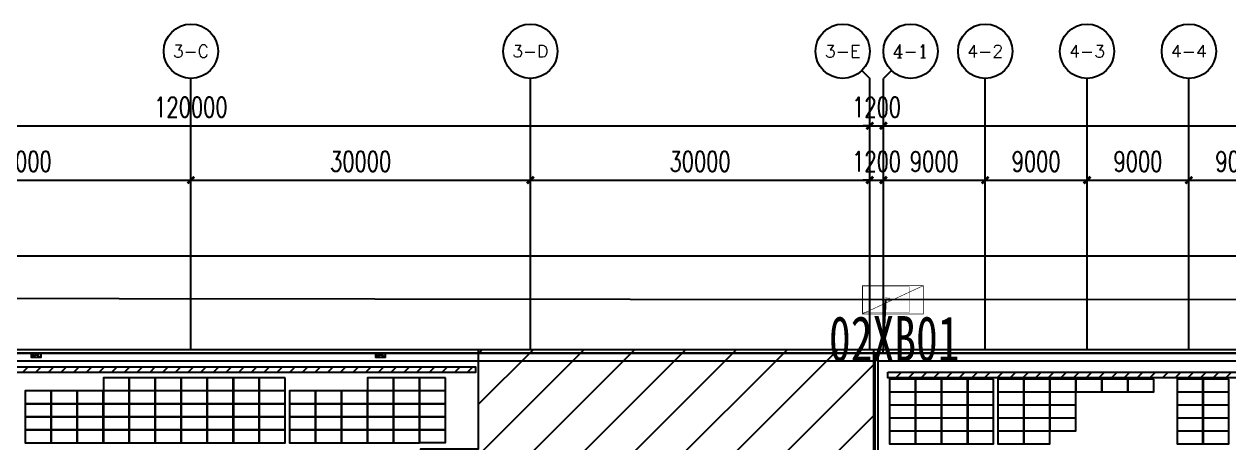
# Model space of a CAD drawing. Header units: millimetres. Extents: x 1218 to 2690, y 1163 to 1758.
# Drawn here: x 1660.3 to 1766.8, y 1485.9 to 1522.9 of the extents above; entities that cross this region are included whole.
import ezdxf
from ezdxf.enums import TextEntityAlignment as Align

# ---------------------------------------------------------------- set-up
doc = ezdxf.new("R2010")
doc.units = ezdxf.units.MM
for name, color, linetype in [('AXIS', 3, 'Continuous'), ('AXIS_TEXT', 7, 'Continuous'), ('PUB_DIM', 3, 'Continuous'), ('WALL', 9, 'Continuous'), ('单元区域外轮廓', 7, 'ByLayer'), ('屋脊线', 7, 'ByLayer'), ('接线图文字', 7, 'Continuous'), ('电缆通道', 7, 'ByLayer'), ('箱变', 7, 'ByLayer'), ('箱逆', 2, 'Continuous'), ('组件', 7, 'ByLayer'), ('运维走道板', 1, 'Continuous'), ('逆变器', 7, 'ByLayer'), ('障碍物', 7, 'ByLayer')]:
    doc.layers.add(name, color=color, linetype=linetype)
doc.styles.add('_TCH_AXIS', font='COMPLEX', dxfattribs={"bigfont": 'GBCBIG'})
doc.styles.add('_TCH_DIM_T3', font='SIMPLEX', dxfattribs={"width": 0.705882, "bigfont": 'GBCBIG'})
doc.styles.add('Albedo', font='gbenor', dxfattribs={"bigfont": 'gbcbig'})
doc.styles.add('COMPLEX', font='COMPLEX')
doc.styles.add('仿宋1250', font='', dxfattribs={"width": 0.7071, "height": 1250})
doc.styles.get('仿宋1250').set_extended_font_data('FangSong')
doc.dimstyles.new('_TCH_ARCH&&600', dxfattribs={"dimtxt": 1785, "dimasz": 600, "dimexe": 1500, "dimexo": 1800, "dimgap": 757.5, "dimtad": 1, "dimdec": 0, "dimtxsty": '_TCH_DIM_T3', "dimblk": 'ARCHTICK', "dimcen": 2.5, "dimclrt": 7, "dimazin": 2, "dimtfac": 1, "dimtdec": 0, "dimtix": 1, "dimtmove": 2, "dimatfit": 3})

# ---------------------------------------------------------------- blocks, each defined once
blk = doc.blocks.new('_ArchTick')
at = {"color": 0, "linetype": 'ByBlock', "const_width": 0.4}
blk.add_lwpolyline([(-0.5, -0.5), (0.5, 0.5)], dxfattribs=at)
blk = doc.blocks.new('*D301')
at = {"layer": 'AXIS', "color": 0, "lineweight": -2, "transparency": 16777216}
for p, q in [((407560, 2024904), (407560, 2044404)), ((527560, 2024904), (527560, 2044404)), ((407560, 2042904), (527560, 2042904))]:
    blk.add_line(p, q, dxfattribs=at)
at = {"layer": 'Defpoints', "color": 0, "transparency": 16777216}
for p in [(527560, 2042904), (407560, 2023104), (527560, 2023104)]:
    blk.add_point(p, dxfattribs=at)
at = {"layer": 'AXIS', "color": 0, "lineweight": -2, "transparency": 16777216, "xscale": 600, "yscale": 600, "zscale": 600, "rotation": 180}
blk.add_blockref('_ArchTick', (407560, 2042904), dxfattribs=at)
at = {"layer": 'AXIS', "color": 0, "lineweight": -2, "transparency": 16777216, "xscale": 600, "yscale": 600, "zscale": 600}
blk.add_blockref('_ArchTick', (527560, 2042904), dxfattribs=at)
at = {"layer": 'AXIS', "color": 7, "transparency": 16777216, "insert": (467560, 2044554), "char_height": 1785, "attachment_point": 5, "style": '_TCH_DIM_T3'}
blk.add_mtext('\\A1;120000', dxfattribs=at)
blk = doc.blocks.new('*D303')
at = {"layer": 'AXIS', "color": 0, "lineweight": -2, "transparency": 16777216}
for p, q in [((437560, 2024904), (437560, 2039604)), ((467560, 2024904), (467560, 2039604)), ((437560, 2038104), (467560, 2038104))]:
    blk.add_line(p, q, dxfattribs=at)
at = {"layer": 'Defpoints', "color": 0, "transparency": 16777216}
for p in [(467560, 2038104), (437560, 2023104), (467560, 2023104)]:
    blk.add_point(p, dxfattribs=at)
at = {"layer": 'AXIS', "color": 0, "lineweight": -2, "transparency": 16777216, "xscale": 600, "yscale": 600, "zscale": 600, "rotation": 180}
blk.add_blockref('_ArchTick', (437560, 2038104), dxfattribs=at)
at = {"layer": 'AXIS', "color": 0, "lineweight": -2, "transparency": 16777216, "xscale": 600, "yscale": 600, "zscale": 600}
blk.add_blockref('_ArchTick', (467560, 2038104), dxfattribs=at)
at = {"layer": 'AXIS', "color": 7, "transparency": 16777216, "insert": (452560, 2039754), "char_height": 1785, "attachment_point": 5, "style": '_TCH_DIM_T3'}
blk.add_mtext('\\A1;30000', dxfattribs=at)
blk = doc.blocks.new('*D304')
at = {"layer": 'AXIS', "color": 0, "lineweight": -2, "transparency": 16777216}
for p, q in [((467560, 2024904), (467560, 2039604)), ((497560, 2024904), (497560, 2039604)), ((467560, 2038104), (497560, 2038104))]:
    blk.add_line(p, q, dxfattribs=at)
at = {"layer": 'Defpoints', "color": 0, "transparency": 16777216}
for p in [(497560, 2038104), (467560, 2023104), (497560, 2023104)]:
    blk.add_point(p, dxfattribs=at)
at = {"layer": 'AXIS', "color": 0, "lineweight": -2, "transparency": 16777216, "xscale": 600, "yscale": 600, "zscale": 600, "rotation": 180}
blk.add_blockref('_ArchTick', (467560, 2038104), dxfattribs=at)
at = {"layer": 'AXIS', "color": 0, "lineweight": -2, "transparency": 16777216, "xscale": 600, "yscale": 600, "zscale": 600}
blk.add_blockref('_ArchTick', (497560, 2038104), dxfattribs=at)
at = {"layer": 'AXIS', "color": 7, "transparency": 16777216, "insert": (482560, 2039754), "char_height": 1785, "attachment_point": 5, "style": '_TCH_DIM_T3'}
blk.add_mtext('\\A1;30000', dxfattribs=at)
blk = doc.blocks.new('*D305')
at = {"layer": 'AXIS', "color": 0, "lineweight": -2, "transparency": 16777216}
for p, q in [((497560, 2024904), (497560, 2039604)), ((527560, 2024904), (527560, 2039604)), ((497560, 2038104), (527560, 2038104))]:
    blk.add_line(p, q, dxfattribs=at)
at = {"layer": 'Defpoints', "color": 0, "transparency": 16777216}
for p in [(527560, 2038104), (497560, 2023104), (527560, 2023104)]:
    blk.add_point(p, dxfattribs=at)
at = {"layer": 'AXIS', "color": 0, "lineweight": -2, "transparency": 16777216, "xscale": 600, "yscale": 600, "zscale": 600, "rotation": 180}
blk.add_blockref('_ArchTick', (497560, 2038104), dxfattribs=at)
at = {"layer": 'AXIS', "color": 0, "lineweight": -2, "transparency": 16777216, "xscale": 600, "yscale": 600, "zscale": 600}
blk.add_blockref('_ArchTick', (527560, 2038104), dxfattribs=at)
at = {"layer": 'AXIS', "color": 7, "transparency": 16777216, "insert": (512560, 2039754), "char_height": 1785, "attachment_point": 5, "style": '_TCH_DIM_T3'}
blk.add_mtext('\\A1;30000', dxfattribs=at)
blk = doc.blocks.new('*D332')
at = {"layer": 'AXIS', "color": 0, "lineweight": -2, "transparency": 16777216}
for p, q in [((528760, 2024904), (528760, 2044404)), ((753760, 2024904), (753760, 2044404)), ((528760, 2042904), (753760, 2042904))]:
    blk.add_line(p, q, dxfattribs=at)
at = {"layer": 'Defpoints', "color": 0, "transparency": 16777216}
for p in [(753760, 2042904), (528760, 2023104), (753760, 2023104)]:
    blk.add_point(p, dxfattribs=at)
at = {"layer": 'AXIS', "color": 0, "lineweight": -2, "transparency": 16777216, "xscale": 600, "yscale": 600, "zscale": 600, "rotation": 180}
blk.add_blockref('_ArchTick', (528760, 2042904), dxfattribs=at)
at = {"layer": 'AXIS', "color": 0, "lineweight": -2, "transparency": 16777216, "xscale": 600, "yscale": 600, "zscale": 600}
blk.add_blockref('_ArchTick', (753760, 2042904), dxfattribs=at)
at = {"layer": 'AXIS', "color": 7, "transparency": 16777216, "insert": (641260, 2044554), "char_height": 1785, "attachment_point": 5, "style": '_TCH_DIM_T3'}
blk.add_mtext('\\A1;225000', dxfattribs=at)
blk = doc.blocks.new('*D333')
at = {"layer": 'AXIS', "color": 0, "lineweight": -2, "transparency": 16777216}
for p, q in [((528760, 2024904), (528760, 2039604)), ((537760, 2024904), (537760, 2039604)), ((528760, 2038104), (537760, 2038104))]:
    blk.add_line(p, q, dxfattribs=at)
at = {"layer": 'Defpoints', "color": 0, "transparency": 16777216}
for p in [(537760, 2038104), (528760, 2023104), (537760, 2023104)]:
    blk.add_point(p, dxfattribs=at)
at = {"layer": 'AXIS', "color": 0, "lineweight": -2, "transparency": 16777216, "xscale": 600, "yscale": 600, "zscale": 600, "rotation": 180}
blk.add_blockref('_ArchTick', (528760, 2038104), dxfattribs=at)
at = {"layer": 'AXIS', "color": 0, "lineweight": -2, "transparency": 16777216, "xscale": 600, "yscale": 600, "zscale": 600}
blk.add_blockref('_ArchTick', (537760, 2038104), dxfattribs=at)
at = {"layer": 'AXIS', "color": 7, "transparency": 16777216, "insert": (533260, 2039754), "char_height": 1785, "attachment_point": 5, "style": '_TCH_DIM_T3'}
blk.add_mtext('\\A1;9000', dxfattribs=at)
blk = doc.blocks.new('*D334')
at = {"layer": 'AXIS', "color": 0, "lineweight": -2, "transparency": 16777216}
for p, q in [((537760, 2024904), (537760, 2039604)), ((546760, 2024904), (546760, 2039604)), ((537760, 2038104), (546760, 2038104))]:
    blk.add_line(p, q, dxfattribs=at)
at = {"layer": 'Defpoints', "color": 0, "transparency": 16777216}
for p in [(546760, 2038104), (537760, 2023104), (546760, 2023104)]:
    blk.add_point(p, dxfattribs=at)
at = {"layer": 'AXIS', "color": 0, "lineweight": -2, "transparency": 16777216, "xscale": 600, "yscale": 600, "zscale": 600, "rotation": 180}
blk.add_blockref('_ArchTick', (537760, 2038104), dxfattribs=at)
at = {"layer": 'AXIS', "color": 0, "lineweight": -2, "transparency": 16777216, "xscale": 600, "yscale": 600, "zscale": 600}
blk.add_blockref('_ArchTick', (546760, 2038104), dxfattribs=at)
at = {"layer": 'AXIS', "color": 7, "transparency": 16777216, "insert": (542260, 2039754), "char_height": 1785, "attachment_point": 5, "style": '_TCH_DIM_T3'}
blk.add_mtext('\\A1;9000', dxfattribs=at)
blk = doc.blocks.new('*D335')
at = {"layer": 'AXIS', "color": 0, "lineweight": -2, "transparency": 16777216}
for p, q in [((546760, 2024904), (546760, 2039604)), ((555760, 2024904), (555760, 2039604)), ((546760, 2038104), (555760, 2038104))]:
    blk.add_line(p, q, dxfattribs=at)
at = {"layer": 'Defpoints', "color": 0, "transparency": 16777216}
for p in [(555760, 2038104), (546760, 2023104), (555760, 2023104)]:
    blk.add_point(p, dxfattribs=at)
at = {"layer": 'AXIS', "color": 0, "lineweight": -2, "transparency": 16777216, "xscale": 600, "yscale": 600, "zscale": 600, "rotation": 180}
blk.add_blockref('_ArchTick', (546760, 2038104), dxfattribs=at)
at = {"layer": 'AXIS', "color": 0, "lineweight": -2, "transparency": 16777216, "xscale": 600, "yscale": 600, "zscale": 600}
blk.add_blockref('_ArchTick', (555760, 2038104), dxfattribs=at)
at = {"layer": 'AXIS', "color": 7, "transparency": 16777216, "insert": (551260, 2039754), "char_height": 1785, "attachment_point": 5, "style": '_TCH_DIM_T3'}
blk.add_mtext('\\A1;9000', dxfattribs=at)
blk = doc.blocks.new('*D336')
at = {"layer": 'AXIS', "color": 0, "lineweight": -2, "transparency": 16777216}
for p, q in [((555760, 2024904), (555760, 2039604)), ((564760, 2024904), (564760, 2039604)), ((555760, 2038104), (564760, 2038104))]:
    blk.add_line(p, q, dxfattribs=at)
at = {"layer": 'Defpoints', "color": 0, "transparency": 16777216}
for p in [(564760, 2038104), (555760, 2023104), (564760, 2023104)]:
    blk.add_point(p, dxfattribs=at)
at = {"layer": 'AXIS', "color": 0, "lineweight": -2, "transparency": 16777216, "xscale": 600, "yscale": 600, "zscale": 600, "rotation": 180}
blk.add_blockref('_ArchTick', (555760, 2038104), dxfattribs=at)
at = {"layer": 'AXIS', "color": 0, "lineweight": -2, "transparency": 16777216, "xscale": 600, "yscale": 600, "zscale": 600}
blk.add_blockref('_ArchTick', (564760, 2038104), dxfattribs=at)
at = {"layer": 'AXIS', "color": 7, "transparency": 16777216, "insert": (560260, 2039754), "char_height": 1785, "attachment_point": 5, "style": '_TCH_DIM_T3'}
blk.add_mtext('\\A1;9000', dxfattribs=at)
blk = doc.blocks.new('*D142')
at = {"layer": 'Defpoints', "color": 0, "transparency": 16777216}
for p in [(528760, 2038104), (527560, 2023104), (528760, 2023104)]:
    blk.add_point(p, dxfattribs=at)
at = {"layer": 'PUB_DIM', "color": 0, "lineweight": -2, "transparency": 16777216}
for p, q in [((527560, 2024904), (527560, 2039604)), ((528760, 2024904), (528760, 2039604)), ((527560, 2038104), (526960, 2038104)), ((527560, 2038104), (528760, 2038104)), ((528760, 2038104), (529360, 2038104))]:
    blk.add_line(p, q, dxfattribs=at)
at = {"layer": 'PUB_DIM', "color": 0, "lineweight": -2, "transparency": 16777216, "xscale": 600, "yscale": 600, "zscale": 600}
blk.add_blockref('_ArchTick', (527560, 2038104), dxfattribs=at)
at = {"layer": 'PUB_DIM', "color": 0, "lineweight": -2, "transparency": 16777216, "xscale": 600, "yscale": 600, "zscale": 600, "rotation": 180}
blk.add_blockref('_ArchTick', (528760, 2038104), dxfattribs=at)
at = {"layer": 'PUB_DIM', "color": 7, "transparency": 16777216, "insert": (528160, 2039754), "char_height": 1785, "attachment_point": 5, "style": '_TCH_DIM_T3'}
blk.add_mtext('\\A1;1200', dxfattribs=at)
blk = doc.blocks.new('*D143')
at = {"layer": 'Defpoints', "color": 0, "transparency": 16777216}
for p in [(528760, 2042904), (527560, 2023104), (528760, 2023104)]:
    blk.add_point(p, dxfattribs=at)
at = {"layer": 'PUB_DIM', "color": 0, "lineweight": -2, "transparency": 16777216}
for p, q in [((527560, 2024904), (527560, 2044404)), ((528760, 2024904), (528760, 2044404)), ((527560, 2042904), (526960, 2042904)), ((527560, 2042904), (528760, 2042904)), ((528760, 2042904), (529360, 2042904))]:
    blk.add_line(p, q, dxfattribs=at)
at = {"layer": 'PUB_DIM', "color": 0, "lineweight": -2, "transparency": 16777216, "xscale": 600, "yscale": 600, "zscale": 600}
blk.add_blockref('_ArchTick', (527560, 2042904), dxfattribs=at)
at = {"layer": 'PUB_DIM', "color": 0, "lineweight": -2, "transparency": 16777216, "xscale": 600, "yscale": 600, "zscale": 600, "rotation": 180}
blk.add_blockref('_ArchTick', (528760, 2042904), dxfattribs=at)
at = {"layer": 'PUB_DIM', "color": 7, "transparency": 16777216, "insert": (528160, 2044554), "char_height": 1785, "attachment_point": 5, "style": '_TCH_DIM_T3'}
blk.add_mtext('\\A1;1200', dxfattribs=at)
blk = doc.blocks.new('_AXISO')
blk.add_circle((0, 0), 0.5)
at = {"layer": 'AXIS_TEXT', "style": 'COMPLEX', "width": 1.041667}
blk.add_attdef('A', text='', height=0.56, dxfattribs=at).set_placement((-0.25, -0.28), (0.25, -0.28), align=Align.FIT)
blk = doc.blocks.new('*D251')
at = {"layer": 'AXIS', "color": 0, "lineweight": -2, "transparency": 16777216}
for p, q in [((407560, 2024904), (407560, 2044404)), ((527560, 2024904), (527560, 2044404)), ((407560, 2042904), (527560, 2042904))]:
    blk.add_line(p, q, dxfattribs=at)
at = {"layer": 'Defpoints', "color": 0, "transparency": 16777216}
for p in [(527560, 2042904), (407560, 2023104), (527560, 2023104)]:
    blk.add_point(p, dxfattribs=at)
at = {"layer": 'AXIS', "color": 0, "lineweight": -2, "transparency": 16777216, "xscale": 600, "yscale": 600, "zscale": 600, "rotation": 180}
blk.add_blockref('_ArchTick', (407560, 2042904), dxfattribs=at)
at = {"layer": 'AXIS', "color": 0, "lineweight": -2, "transparency": 16777216, "xscale": 600, "yscale": 600, "zscale": 600}
blk.add_blockref('_ArchTick', (527560, 2042904), dxfattribs=at)
at = {"layer": 'AXIS', "color": 7, "transparency": 16777216, "insert": (467560, 2044554), "char_height": 1785, "attachment_point": 5, "style": '_TCH_DIM_T3'}
blk.add_mtext('\\A1;120000', dxfattribs=at)
blk = doc.blocks.new('*D253')
at = {"layer": 'AXIS', "color": 0, "lineweight": -2, "transparency": 16777216}
for p, q in [((437560, 2024904), (437560, 2039604)), ((467560, 2024904), (467560, 2039604)), ((437560, 2038104), (467560, 2038104))]:
    blk.add_line(p, q, dxfattribs=at)
at = {"layer": 'Defpoints', "color": 0, "transparency": 16777216}
for p in [(467560, 2038104), (437560, 2023104), (467560, 2023104)]:
    blk.add_point(p, dxfattribs=at)
at = {"layer": 'AXIS', "color": 0, "lineweight": -2, "transparency": 16777216, "xscale": 600, "yscale": 600, "zscale": 600, "rotation": 180}
blk.add_blockref('_ArchTick', (437560, 2038104), dxfattribs=at)
at = {"layer": 'AXIS', "color": 0, "lineweight": -2, "transparency": 16777216, "xscale": 600, "yscale": 600, "zscale": 600}
blk.add_blockref('_ArchTick', (467560, 2038104), dxfattribs=at)
at = {"layer": 'AXIS', "color": 7, "transparency": 16777216, "insert": (452560, 2039754), "char_height": 1785, "attachment_point": 5, "style": '_TCH_DIM_T3'}
blk.add_mtext('\\A1;30000', dxfattribs=at)
blk = doc.blocks.new('*D254')
at = {"layer": 'AXIS', "color": 0, "lineweight": -2, "transparency": 16777216}
for p, q in [((467560, 2024904), (467560, 2039604)), ((497560, 2024904), (497560, 2039604)), ((467560, 2038104), (497560, 2038104))]:
    blk.add_line(p, q, dxfattribs=at)
at = {"layer": 'Defpoints', "color": 0, "transparency": 16777216}
for p in [(497560, 2038104), (467560, 2023104), (497560, 2023104)]:
    blk.add_point(p, dxfattribs=at)
at = {"layer": 'AXIS', "color": 0, "lineweight": -2, "transparency": 16777216, "xscale": 600, "yscale": 600, "zscale": 600, "rotation": 180}
blk.add_blockref('_ArchTick', (467560, 2038104), dxfattribs=at)
at = {"layer": 'AXIS', "color": 0, "lineweight": -2, "transparency": 16777216, "xscale": 600, "yscale": 600, "zscale": 600}
blk.add_blockref('_ArchTick', (497560, 2038104), dxfattribs=at)
at = {"layer": 'AXIS', "color": 7, "transparency": 16777216, "insert": (482560, 2039754), "char_height": 1785, "attachment_point": 5, "style": '_TCH_DIM_T3'}
blk.add_mtext('\\A1;30000', dxfattribs=at)
blk = doc.blocks.new('*D255')
at = {"layer": 'AXIS', "color": 0, "lineweight": -2, "transparency": 16777216}
for p, q in [((497560, 2024904), (497560, 2039604)), ((527560, 2024904), (527560, 2039604)), ((497560, 2038104), (527560, 2038104))]:
    blk.add_line(p, q, dxfattribs=at)
at = {"layer": 'Defpoints', "color": 0, "transparency": 16777216}
for p in [(527560, 2038104), (497560, 2023104), (527560, 2023104)]:
    blk.add_point(p, dxfattribs=at)
at = {"layer": 'AXIS', "color": 0, "lineweight": -2, "transparency": 16777216, "xscale": 600, "yscale": 600, "zscale": 600, "rotation": 180}
blk.add_blockref('_ArchTick', (497560, 2038104), dxfattribs=at)
at = {"layer": 'AXIS', "color": 0, "lineweight": -2, "transparency": 16777216, "xscale": 600, "yscale": 600, "zscale": 600}
blk.add_blockref('_ArchTick', (527560, 2038104), dxfattribs=at)
at = {"layer": 'AXIS', "color": 7, "transparency": 16777216, "insert": (512560, 2039754), "char_height": 1785, "attachment_point": 5, "style": '_TCH_DIM_T3'}
blk.add_mtext('\\A1;30000', dxfattribs=at)
blk = doc.blocks.new('*D427')
at = {"layer": 'AXIS', "color": 0, "lineweight": -2, "transparency": 16777216}
for p, q in [((528760, 2024904), (528760, 2044404)), ((753760, 2024904), (753760, 2044404)), ((528760, 2042904), (753760, 2042904))]:
    blk.add_line(p, q, dxfattribs=at)
at = {"layer": 'Defpoints', "color": 0, "transparency": 16777216}
for p in [(753760, 2042904), (528760, 2023104), (753760, 2023104)]:
    blk.add_point(p, dxfattribs=at)
at = {"layer": 'AXIS', "color": 0, "lineweight": -2, "transparency": 16777216, "xscale": 600, "yscale": 600, "zscale": 600, "rotation": 180}
blk.add_blockref('_ArchTick', (528760, 2042904), dxfattribs=at)
at = {"layer": 'AXIS', "color": 0, "lineweight": -2, "transparency": 16777216, "xscale": 600, "yscale": 600, "zscale": 600}
blk.add_blockref('_ArchTick', (753760, 2042904), dxfattribs=at)
at = {"layer": 'AXIS', "color": 7, "transparency": 16777216, "insert": (641260, 2044554), "char_height": 1785, "attachment_point": 5, "style": '_TCH_DIM_T3'}
blk.add_mtext('\\A1;225000', dxfattribs=at)
blk = doc.blocks.new('*D428')
at = {"layer": 'AXIS', "color": 0, "lineweight": -2, "transparency": 16777216}
for p, q in [((528760, 2024904), (528760, 2039604)), ((537760, 2024904), (537760, 2039604)), ((528760, 2038104), (537760, 2038104))]:
    blk.add_line(p, q, dxfattribs=at)
at = {"layer": 'Defpoints', "color": 0, "transparency": 16777216}
for p in [(537760, 2038104), (528760, 2023104), (537760, 2023104)]:
    blk.add_point(p, dxfattribs=at)
at = {"layer": 'AXIS', "color": 0, "lineweight": -2, "transparency": 16777216, "xscale": 600, "yscale": 600, "zscale": 600, "rotation": 180}
blk.add_blockref('_ArchTick', (528760, 2038104), dxfattribs=at)
at = {"layer": 'AXIS', "color": 0, "lineweight": -2, "transparency": 16777216, "xscale": 600, "yscale": 600, "zscale": 600}
blk.add_blockref('_ArchTick', (537760, 2038104), dxfattribs=at)
at = {"layer": 'AXIS', "color": 7, "transparency": 16777216, "insert": (533260, 2039754), "char_height": 1785, "attachment_point": 5, "style": '_TCH_DIM_T3'}
blk.add_mtext('\\A1;9000', dxfattribs=at)
blk = doc.blocks.new('*D429')
at = {"layer": 'AXIS', "color": 0, "lineweight": -2, "transparency": 16777216}
for p, q in [((537760, 2024904), (537760, 2039604)), ((546760, 2024904), (546760, 2039604)), ((537760, 2038104), (546760, 2038104))]:
    blk.add_line(p, q, dxfattribs=at)
at = {"layer": 'Defpoints', "color": 0, "transparency": 16777216}
for p in [(546760, 2038104), (537760, 2023104), (546760, 2023104)]:
    blk.add_point(p, dxfattribs=at)
at = {"layer": 'AXIS', "color": 0, "lineweight": -2, "transparency": 16777216, "xscale": 600, "yscale": 600, "zscale": 600, "rotation": 180}
blk.add_blockref('_ArchTick', (537760, 2038104), dxfattribs=at)
at = {"layer": 'AXIS', "color": 0, "lineweight": -2, "transparency": 16777216, "xscale": 600, "yscale": 600, "zscale": 600}
blk.add_blockref('_ArchTick', (546760, 2038104), dxfattribs=at)
at = {"layer": 'AXIS', "color": 7, "transparency": 16777216, "insert": (542260, 2039754), "char_height": 1785, "attachment_point": 5, "style": '_TCH_DIM_T3'}
blk.add_mtext('\\A1;9000', dxfattribs=at)
blk = doc.blocks.new('*D430')
at = {"layer": 'AXIS', "color": 0, "lineweight": -2, "transparency": 16777216}
for p, q in [((546760, 2024904), (546760, 2039604)), ((555760, 2024904), (555760, 2039604)), ((546760, 2038104), (555760, 2038104))]:
    blk.add_line(p, q, dxfattribs=at)
at = {"layer": 'Defpoints', "color": 0, "transparency": 16777216}
for p in [(555760, 2038104), (546760, 2023104), (555760, 2023104)]:
    blk.add_point(p, dxfattribs=at)
at = {"layer": 'AXIS', "color": 0, "lineweight": -2, "transparency": 16777216, "xscale": 600, "yscale": 600, "zscale": 600, "rotation": 180}
blk.add_blockref('_ArchTick', (546760, 2038104), dxfattribs=at)
at = {"layer": 'AXIS', "color": 0, "lineweight": -2, "transparency": 16777216, "xscale": 600, "yscale": 600, "zscale": 600}
blk.add_blockref('_ArchTick', (555760, 2038104), dxfattribs=at)
at = {"layer": 'AXIS', "color": 7, "transparency": 16777216, "insert": (551260, 2039754), "char_height": 1785, "attachment_point": 5, "style": '_TCH_DIM_T3'}
blk.add_mtext('\\A1;9000', dxfattribs=at)
blk = doc.blocks.new('*D431')
at = {"layer": 'AXIS', "color": 0, "lineweight": -2, "transparency": 16777216}
for p, q in [((555760, 2024904), (555760, 2039604)), ((564760, 2024904), (564760, 2039604)), ((555760, 2038104), (564760, 2038104))]:
    blk.add_line(p, q, dxfattribs=at)
at = {"layer": 'Defpoints', "color": 0, "transparency": 16777216}
for p in [(564760, 2038104), (555760, 2023104), (564760, 2023104)]:
    blk.add_point(p, dxfattribs=at)
at = {"layer": 'AXIS', "color": 0, "lineweight": -2, "transparency": 16777216, "xscale": 600, "yscale": 600, "zscale": 600, "rotation": 180}
blk.add_blockref('_ArchTick', (555760, 2038104), dxfattribs=at)
at = {"layer": 'AXIS', "color": 0, "lineweight": -2, "transparency": 16777216, "xscale": 600, "yscale": 600, "zscale": 600}
blk.add_blockref('_ArchTick', (564760, 2038104), dxfattribs=at)
at = {"layer": 'AXIS', "color": 7, "transparency": 16777216, "insert": (560260, 2039754), "char_height": 1785, "attachment_point": 5, "style": '_TCH_DIM_T3'}
blk.add_mtext('\\A1;9000', dxfattribs=at)
blk = doc.blocks.new('*D559')
at = {"layer": 'Defpoints', "color": 0, "transparency": 16777216}
for p in [(528760, 2038104), (527560, 2023104), (528760, 2023104)]:
    blk.add_point(p, dxfattribs=at)
at = {"layer": 'PUB_DIM', "color": 0, "lineweight": -2, "transparency": 16777216}
for p, q in [((527560, 2024904), (527560, 2039604)), ((528760, 2024904), (528760, 2039604)), ((527560, 2038104), (526960, 2038104)), ((527560, 2038104), (528760, 2038104)), ((528760, 2038104), (529360, 2038104))]:
    blk.add_line(p, q, dxfattribs=at)
at = {"layer": 'PUB_DIM', "color": 0, "lineweight": -2, "transparency": 16777216, "xscale": 600, "yscale": 600, "zscale": 600}
blk.add_blockref('_ArchTick', (527560, 2038104), dxfattribs=at)
at = {"layer": 'PUB_DIM', "color": 0, "lineweight": -2, "transparency": 16777216, "xscale": 600, "yscale": 600, "zscale": 600, "rotation": 180}
blk.add_blockref('_ArchTick', (528760, 2038104), dxfattribs=at)
at = {"layer": 'PUB_DIM', "color": 7, "transparency": 16777216, "insert": (528160, 2039754), "char_height": 1785, "attachment_point": 5, "style": '_TCH_DIM_T3'}
blk.add_mtext('\\A1;1200', dxfattribs=at)
blk = doc.blocks.new('*D560')
at = {"layer": 'Defpoints', "color": 0, "transparency": 16777216}
for p in [(528760, 2042904), (527560, 2023104), (528760, 2023104)]:
    blk.add_point(p, dxfattribs=at)
at = {"layer": 'PUB_DIM', "color": 0, "lineweight": -2, "transparency": 16777216}
for p, q in [((527560, 2024904), (527560, 2044404)), ((528760, 2024904), (528760, 2044404)), ((527560, 2042904), (526960, 2042904)), ((527560, 2042904), (528760, 2042904)), ((528760, 2042904), (529360, 2042904))]:
    blk.add_line(p, q, dxfattribs=at)
at = {"layer": 'PUB_DIM', "color": 0, "lineweight": -2, "transparency": 16777216, "xscale": 600, "yscale": 600, "zscale": 600}
blk.add_blockref('_ArchTick', (527560, 2042904), dxfattribs=at)
at = {"layer": 'PUB_DIM', "color": 0, "lineweight": -2, "transparency": 16777216, "xscale": 600, "yscale": 600, "zscale": 600, "rotation": 180}
blk.add_blockref('_ArchTick', (528760, 2042904), dxfattribs=at)
at = {"layer": 'PUB_DIM', "color": 7, "transparency": 16777216, "insert": (528160, 2044554), "char_height": 1785, "attachment_point": 5, "style": '_TCH_DIM_T3'}
blk.add_mtext('\\A1;1200', dxfattribs=at)
blk = doc.blocks.new('*U582')
at = {"layer": '单元区域外轮廓', "color": 2}
blk.add_polyline3d([(582600, -78700, 12000), (-582600, -78700, 12000), (-582600, 78700, 12000), (582600, 78700, 12000)], close=True, dxfattribs=at)
at = {"flags": 1}
for tag in ['unit_id', 'unit_name', 'parapet_height', 'ground_elevation', 'is_enable_parapet']:
    blk.add_attdef(tag, (0, 0), '', height=2.5, dxfattribs=at)
blk = doc.blocks.new('*U583')
at = {"layer": '屋脊线', "color": 30}
blk.add_line((582600, 78700, 12000), (-582600, 78700, 12000), dxfattribs=at)
at = {"flags": 1}
for tag in ['unit_id', 'unit_name']:
    blk.add_attdef(tag, (0, 0), '', height=2.5, dxfattribs=at)
blk = doc.blocks.new('*U586')
at = {"color": 0}
blk.add_polyline3d([(0, 0, 0), (-228, 0, 0), (-228, -113, 6), (0, -113, 6)], close=True, dxfattribs=at)
at = {"flags": 1}
for tag in ['silicon-material', 'panel-length', 'panel-width', 'panel-height', 'mounting-hole-spacing1', 'mounting-hole-spacing2', 'userid', 'module-material', 'theme', 'name', 'vmpo', 'voco', 'pmax', 'company-name', 'note', 'id', 'impo', 'isco']:
    blk.add_attdef(tag, (0, 0), '', height=2.5, dxfattribs=at)
blk = doc.blocks.new('*U587')
at = {"layer": '组件', "color": 2}
for p in [(-19866, 7651, 1221), (-19637, 7651, 1221), (-19407, 7651, 1221), (-19177, 7651, 1221), (-18947, 7651, 1221), (-18717, 7651, 1221), (-18488, 7651, 1221), (-20556, 7535, 1227), (-20326, 7535, 1227), (-20096, 7535, 1227), (-19866, 7535, 1227), (-19637, 7535, 1227), (-19407, 7535, 1227), (-19177, 7535, 1227), (-18947, 7535, 1227), (-18717, 7535, 1227), (-18488, 7535, 1227), (-18220, 7535, 1227), (-20556, 7420, 1233), (-20326, 7420, 1233), (-20096, 7420, 1233), (-19866, 7420, 1233), (-19637, 7420, 1233), (-19407, 7420, 1233), (-19177, 7420, 1233), (-18947, 7420, 1233), (-18717, 7420, 1233), (-18488, 7420, 1233), (-18220, 7420, 1233), (-20556, 7305, 1239), (-20326, 7305, 1239), (-20096, 7305, 1239), (-19866, 7305, 1239), (-19637, 7305, 1239), (-19407, 7305, 1239), (-19177, 7305, 1239), (-18947, 7305, 1239), (-18717, 7305, 1239), (-18488, 7305, 1239), (-18220, 7305, 1239), (-20556, 7190, 1245), (-20326, 7190, 1245), (-20096, 7190, 1245), (-19866, 7190, 1245), (-19637, 7190, 1245), (-19407, 7190, 1245), (-19177, 7190, 1245), (-18947, 7190, 1245), (-18717, 7190, 1245), (-18488, 7190, 1245), (-18220, 7190, 1245)]:
    blk.add_blockref('*U586', p, dxfattribs=at)
at = {"layer": '组件', "color": 200}
for p in [(-17530, 7651, 1221), (-17301, 7651, 1221), (-17071, 7651, 1221), (-12917, 7640, 1222), (-12687, 7640, 1222), (-12457, 7640, 1222), (-12227, 7640, 1222), (-11960, 7640, 1222), (-11730, 7640, 1222), (-11500, 7640, 1222), (-11270, 7640, 1222), (-11040, 7640, 1222), (-10811, 7640, 1222), (-10377, 7640, 1222), (-10147, 7640, 1222), (-17990, 7535, 1227), (-17760, 7535, 1227), (-17530, 7535, 1227), (-17301, 7535, 1227), (-17071, 7535, 1227), (-12917, 7524, 1228), (-12687, 7524, 1228), (-12457, 7524, 1228), (-12227, 7524, 1228), (-11960, 7524, 1228), (-11730, 7524, 1228), (-11500, 7524, 1228), (-10377, 7524, 1228), (-10147, 7524, 1228), (-17990, 7420, 1233), (-17760, 7420, 1233), (-17530, 7420, 1233), (-17301, 7420, 1233), (-17071, 7420, 1233), (-12917, 7409, 1233), (-12687, 7409, 1233), (-12457, 7409, 1233), (-12227, 7409, 1233), (-11960, 7409, 1233), (-11730, 7409, 1233), (-11500, 7409, 1233), (-10377, 7409, 1233), (-10147, 7409, 1233), (-17990, 7305, 1239), (-17760, 7305, 1239), (-17530, 7305, 1239), (-17301, 7305, 1239), (-17071, 7305, 1239), (-12917, 7294, 1239), (-12687, 7294, 1239), (-12457, 7294, 1239), (-12227, 7294, 1239), (-11960, 7294, 1239), (-11730, 7294, 1239), (-11500, 7294, 1239), (-10377, 7294, 1239), (-10147, 7294, 1239), (-17990, 7190, 1245), (-17760, 7190, 1245), (-17530, 7190, 1245), (-17301, 7190, 1245), (-17071, 7192, 1244), (-12917, 7179, 1245), (-12687, 7179, 1245), (-12457, 7179, 1245), (-12227, 7179, 1245), (-11960, 7179, 1245), (-11730, 7179, 1245), (-10377, 7179, 1245), (-10147, 7179, 1245)]:
    blk.add_blockref('*U586', p, dxfattribs=at)
at = {"flags": 1}
for tag in ['tilt', 'azimuth', 'mode', 'align', 'array-mode', 'panel-x', 'panel-y', 'offset-x', 'offset-y', 'panel-per-row', 'bracket-type', 'bracket-value', 'row-per-array']:
    blk.add_attdef(tag, (0, 0), '', height=2.5, dxfattribs=at)
blk = doc.blocks.new('*U616', base_point=(44, 18))
at = {"color": 0}
for p, q in [((0, 0), (87, 36)), ((57, 18), (82, 18)), ((57, 10), (82, 10))]:
    blk.add_line(p, q, dxfattribs=at)
blk.add_lwpolyline([(0, 0), (87, 0), (87, 36), (0, 36)], close=True, dxfattribs=at)
blk.add_lwpolyline([(5, 27, -0.6815), (16, 30), (26, 24, 0.6815), (37, 27)], format="xyb", dxfattribs=at)
blk = doc.blocks.new('*U618', base_point=(44, 18))
at = {"color": 0}
for p, q in [((0, 0), (87, 36)), ((57, 18), (82, 18)), ((57, 10), (82, 10))]:
    blk.add_line(p, q, dxfattribs=at)
blk.add_lwpolyline([(0, 0), (87, 0), (87, 36), (0, 36)], close=True, dxfattribs=at)
blk.add_lwpolyline([(5, 27, -0.6815), (16, 30), (26, 24, 0.6815), (37, 27)], format="xyb", dxfattribs=at)
blk = doc.blocks.new('*U664')
at = {"layer": '障碍物', "color": 1}
blk.add_polyline3d([(-167813, 79000, 10), (-167813, 70196, 10), (-172905, 70196, 10), (-172905, 0, 10), (-132851, 0, 10), (-132851, 79000, 10), (-167813, 79000, 10)], close=True, dxfattribs=at)
at = {"flags": 1}
for tag in ['height', 'shape']:
    blk.add_attdef(tag, (0, 0), '', height=2.5, dxfattribs=at)
blk = doc.blocks.new('*U703', base_point=(205, 115))
at = {"layer": '箱变', "const_width": 2.5}
blk.add_lwpolyline([(0, 0), (410, 0), (410, 230), (0, 230)], close=True, dxfattribs=at)
at = {"layer": '箱变', "style": 'Albedo'}
blk.add_text('变压器', height=25, dxfattribs=at).set_placement((205, 115), align=Align.MIDDLE_CENTER)
blk = doc.blocks.new('DT1')
at = {"layer": 'AXIS', "color": 252, "true_color": 0x939598}
for p, q in [((526856.9, 2047806.7), (527559.9, 2047103.7)), ((529462.8, 2047806.7), (528759.9, 2047103.7)), ((467559.9, 2023103.7), (467559.9, 2047103.7)), ((497559.9, 2023103.7), (497559.9, 2047103.7)), ((527559.9, 2023103.7), (527559.9, 2047103.7)), ((528759.9, 2023103.7), (528759.9, 2047103.7)), ((537759.9, 2023103.7), (537759.9, 2047103.7)), ((546759.9, 2023103.7), (546759.9, 2047103.7)), ((555759.9, 2023103.7), (555759.9, 2047103.7))]:
    blk.add_line(p, q, dxfattribs=at)
at = {"layer": 'WALL'}
for p, q in [((1243659.9, 2023103.7), (77859.9, 2023103.7)), ((1243359.9, 2022803.7), (78159.9, 2022803.7))]:
    blk.add_line(p, q, dxfattribs=at)
for points in [[(528009.9, 2022103.7), (407109.9, 2022103.7)], [(681609.9, 2022103.7), (528309.9, 2022103.7)]]:
    blk.add_lwpolyline(points, dxfattribs=at)
blk.add_lwpolyline([(528309.9, 1865403.7), (528309.9, 2022803.7), (528009.9, 2022803.7), (528009.9, 1865403.7)], close=True, dxfattribs=at)
at = {"layer": 'AXIS', "color": 252, "true_color": 0x939598}
ref = blk.add_blockref('_AXISO', (467559.9, 2049503.7), dxfattribs=dict(at, xscale=4800, yscale=4800, zscale=4800))
ref.add_attrib('A', '3-C', dxfattribs={"layer": 'AXIS_TEXT', "height": 1109.98, "style": '_TCH_AXIS'}).set_placement((465974.2, 2048948.7), (469145.5, 2048948.7), align=Align.FIT)
ref = blk.add_blockref('_AXISO', (497559.9, 2049503.7), dxfattribs=dict(at, xscale=4800, yscale=4800, zscale=4800))
ref.add_attrib('A', '3-D', dxfattribs={"layer": 'AXIS_TEXT', "height": 1077.91, "style": '_TCH_AXIS'}).set_placement((495968.7, 2048964.8), (499151.1, 2048964.8), align=Align.FIT)
ref = blk.add_blockref('_AXISO', (525159.9, 2049503.7), dxfattribs=dict(at, xscale=4800, yscale=4800, zscale=4800))
ref.add_attrib('A', '3-E', dxfattribs={"layer": 'AXIS_TEXT', "height": 1093.72, "style": '_TCH_AXIS'}).set_placement((523571.4, 2048956.8), (526748.4, 2048956.8), align=Align.FIT)
ref = blk.add_blockref('_AXISO', (531159.9, 2049503.7), dxfattribs=dict(at, xscale=4800, yscale=4800, zscale=4800))
ref.add_attrib('A', '4-1', dxfattribs={"layer": 'AXIS_TEXT', "height": 1179.77, "style": '_TCH_AXIS'}).set_placement((529586.8, 2048913.8), (532732.9, 2048913.8), align=Align.FIT)
ref = blk.add_blockref('_AXISO', (537759.9, 2049503.7), dxfattribs=dict(at, xscale=4800, yscale=4800, zscale=4800))
ref.add_attrib('A', '4-2', dxfattribs={"layer": 'AXIS_TEXT', "height": 1093.72, "style": '_TCH_AXIS'}).set_placement((536171.4, 2048956.8), (539348.4, 2048956.8), align=Align.FIT)
ref = blk.add_blockref('_AXISO', (546759.9, 2049503.7), dxfattribs=dict(at, xscale=4800, yscale=4800, zscale=4800))
ref.add_attrib('A', '4-3', dxfattribs={"layer": 'AXIS_TEXT', "height": 1093.72, "style": '_TCH_AXIS'}).set_placement((545171.4, 2048956.8), (548348.4, 2048956.8), align=Align.FIT)
ref = blk.add_blockref('_AXISO', (555759.9, 2049503.7), dxfattribs=dict(at, xscale=4800, yscale=4800, zscale=4800))
ref.add_attrib('A', '4-4', dxfattribs={"layer": 'AXIS_TEXT', "height": 1062.53, "style": '_TCH_AXIS'}).set_placement((554166.1, 2048972.4), (557353.7, 2048972.4), align=Align.FIT)
for p1, p2, distance, picture, middle in [((407559.9, 2023103.7), (527559.9, 2023103.7), 19800, '*D301', (467559.9, 2044553.7)), ((407559.9, 2023103.7), (527559.9, 2023103.7), 19800, '*D251', (467559.9, 2044553.7)), ((528759.9, 2023103.7), (753759.9, 2023103.7), 19800, '*D332', (641259.9, 2044553.7)), ((528759.9, 2023103.7), (753759.9, 2023103.7), 19800, '*D427', (641259.9, 2044553.7)), ((437559.9, 2023103.7), (467559.9, 2023103.7), 15000, '*D303', (452559.9, 2039753.7)), ((437559.9, 2023103.7), (467559.9, 2023103.7), 15000, '*D253', (452559.9, 2039753.7)), ((467559.9, 2023103.7), (497559.9, 2023103.7), 15000, '*D304', (482559.9, 2039753.7)), ((467559.9, 2023103.7), (497559.9, 2023103.7), 15000, '*D254', (482559.9, 2039753.7)), ((497559.9, 2023103.7), (527559.9, 2023103.7), 15000, '*D305', (512559.9, 2039753.7)), ((497559.9, 2023103.7), (527559.9, 2023103.7), 15000, '*D255', (512559.9, 2039753.7)), ((528759.9, 2023103.7), (537759.9, 2023103.7), 15000, '*D333', (533259.9, 2039753.7)), ((528759.9, 2023103.7), (537759.9, 2023103.7), 15000, '*D428', (533259.9, 2039753.7)), ((537759.9, 2023103.7), (546759.9, 2023103.7), 15000, '*D334', (542259.9, 2039753.7)), ((537759.9, 2023103.7), (546759.9, 2023103.7), 15000, '*D429', (542259.9, 2039753.7)), ((546759.9, 2023103.7), (555759.9, 2023103.7), 15000, '*D335', (551259.9, 2039753.7)), ((546759.9, 2023103.7), (555759.9, 2023103.7), 15000, '*D430', (551259.9, 2039753.7)), ((555759.9, 2023103.7), (564759.9, 2023103.7), 15000, '*D336', (560259.9, 2039753.7)), ((555759.9, 2023103.7), (564759.9, 2023103.7), 15000, '*D431', (560259.9, 2039753.7))]:
    dim = blk.add_aligned_dim(p1=p1, p2=p2, distance=distance, dimstyle='_TCH_ARCH&&600', dxfattribs=at)
    dim.commit()
    dim.dimension.update_dxf_attribs({"geometry": picture, "text_midpoint": middle})
at = {"layer": 'PUB_DIM', "color": 252, "true_color": 0x939598}
for distance, picture, middle in [(19800, '*D143', (528159.9, 2044553.7)), (19800, '*D560', (528159.9, 2044553.7)), (15000, '*D142', (528159.9, 2039753.7)), (15000, '*D559', (528159.9, 2039753.7))]:
    dim = blk.add_aligned_dim(p1=(527559.9, 2023103.7), p2=(528759.9, 2023103.7), distance=distance, dimstyle='_TCH_ARCH&&600', dxfattribs=at)
    dim.commit()
    dim.dimension.update_dxf_attribs({"geometry": picture, "text_midpoint": middle})

msp = doc.modelspace()

# ---------------------------------------------------------------- hatches: boundary and pattern name
h = msp.add_hatch()
h.set_pattern_fill('ANSI31', color=256, scale=2)
h.set_pattern_definition([(45, (2698.241, -2326.2806), (-2.245064, 2.245064), [])])
h.paths.add_polyline_path([(1700.408, 1494.15), (1700.408, 1485.346), (1695.316, 1485.346), (1695.316, 1336.15), (1735.37, 1336.15), (1735.37, 1494.15)])
at = {"layer": '运维走道板'}
h = msp.add_hatch(dxfattribs=at)
h.set_pattern_fill('ANSI31', color=1, scale=0.5)
h.set_pattern_definition([(45, (2698.2836, -2325.8045), (-0.561266, 0.561266), [])])
h.paths.add_polyline_path([(1285.664, 1492.635), (1700.169, 1492.635), (1700.169, 1492.135), (1285.664, 1492.135)])
h = msp.add_hatch(dxfattribs=at)
h.set_pattern_fill('ANSI31', color=1, scale=0.5)
h.set_pattern_definition([(45, (3149.2461, -2326.28056), (-0.561266, 0.561266), [])])
h.paths.add_polyline_path([(1736.626, 1492.159), (2077.67, 1492.159), (2077.67, 1491.659), (1736.626, 1491.659)])

# ---------------------------------------------------------------- linework, layer by layer
at = {"elevation": 12.3}
msp.add_lwpolyline([(1700.408, 1494.15), (1700.408, 1485.346), (1695.316, 1485.346), (1695.316, 1336.15), (1735.37, 1336.15), (1735.37, 1494.15), (1700.408, 1494.15)], dxfattribs=at)
at = {"layer": '单元区域外轮廓', "color": 4, "elevation": 12}
msp.add_lwpolyline([(2450.821, 1336.45), (1285.621, 1336.45), (1285.621, 1493.85), (2450.821, 1493.85)], close=True, dxfattribs=at)
at = {"layer": '接线图文字', "color": 2, "const_width": 0.2, "elevation": 12.3}
msp.add_lwpolyline([(1393.993, 1502.439), (2466.121, 1502.439)], dxfattribs=at)
at = {"layer": '电缆通道', "color": 6}
for points in [[(1533.124, 1498.856, 0.01), (1736.448, 1498.586, 0.01)], [(1736.187, 1493.85, 0.001), (1736.448, 1498.586, 0.01)], [(1736.448, 1498.586, 0.01), (1975.478, 1498.77, 0.01)], [(1736.187, 1493.85, 12), (1736.187, 1493.85, 0.001)]]:
    msp.add_polyline3d(points, dxfattribs=at)
at = {"layer": '箱逆', "color": 2, "const_width": 0.05, "elevation": 12.3}
msp.add_lwpolyline([(1734.353, 1499.814), (1739.753, 1499.814), (1739.753, 1497.314), (1734.353, 1497.314)], close=True, dxfattribs=at)
msp.add_lwpolyline([(1734.353, 1497.314), (1739.753, 1499.814)], dxfattribs=at)
at = {"layer": '运维走道板', "elevation": 12.3}
for points in [[(1285.664, 1492.635), (1700.169, 1492.635), (1700.169, 1492.135), (1285.664, 1492.135), (1285.664, 1492.635)], [(1736.626, 1492.159), (2077.67, 1492.159), (2077.67, 1491.659), (1736.626, 1491.659), (1736.626, 1492.159)]]:
    msp.add_lwpolyline(points, dxfattribs=at)
at = {"layer": '障碍物', "color": 2, "elevation": 12.3}
msp.add_lwpolyline([(1700.408, 1494.15), (1700.408, 1485.346), (1695.316, 1485.346), (1695.316, 1415.15), (1735.37, 1415.15), (1735.37, 1494.15), (1700.408, 1494.15)], dxfattribs=at)

# ---------------------------------------------------------------- block references
at = {"xscale": 0.001, "yscale": 0.001, "zscale": 0.001}
msp.add_blockref('DT1', (1207.461, -528.954, 12.3), dxfattribs=at)
at = {"layer": '单元区域外轮廓', "xscale": 0.001, "yscale": 0.001, "zscale": 0.001}
msp.add_blockref('*U582', (1868.221, 1415.15), dxfattribs=at)
at = {"layer": '屋脊线', "xscale": 0.001, "yscale": 0.001, "zscale": 0.001}
msp.add_blockref('*U583', (1868.221, 1415.15), dxfattribs=at)
at = {"layer": '箱变', "xscale": 0.01, "yscale": 0.01, "zscale": 0.01}
msp.add_blockref('*U703', (1736.448, 1498.586, 1.16), dxfattribs=at)
at = {"layer": '组件', "xscale": 0.01, "yscale": 0.01, "zscale": 0.01}
msp.add_blockref('*U587', (1868.221, 1415.15), dxfattribs=at)
at = {"layer": '逆变器', "xscale": 0.01, "yscale": 0.01, "zscale": 0.01, "rotation": 180}
for name, p in [('*U616', (1661.334, 1493.669, 12.577)), ('*U618', (1691.778, 1493.669, 12.577))]:
    msp.add_blockref(name, p, dxfattribs=at)
at = {"layer": '障碍物', "xscale": 0.001, "yscale": 0.001, "zscale": 0.001}
msp.add_blockref('*U664', (1868.221, 1415.15), dxfattribs=at)

# ---------------------------------------------------------------- texts
at = {"layer": '箱逆', "style": '仿宋1250', "width": 0.7071}
msp.add_text('02XB01', height=4, dxfattribs=at).set_placement((1737.182, 1495.091, 12.3), align=Align.MIDDLE)

doc.saveas('drawing.dxf')
